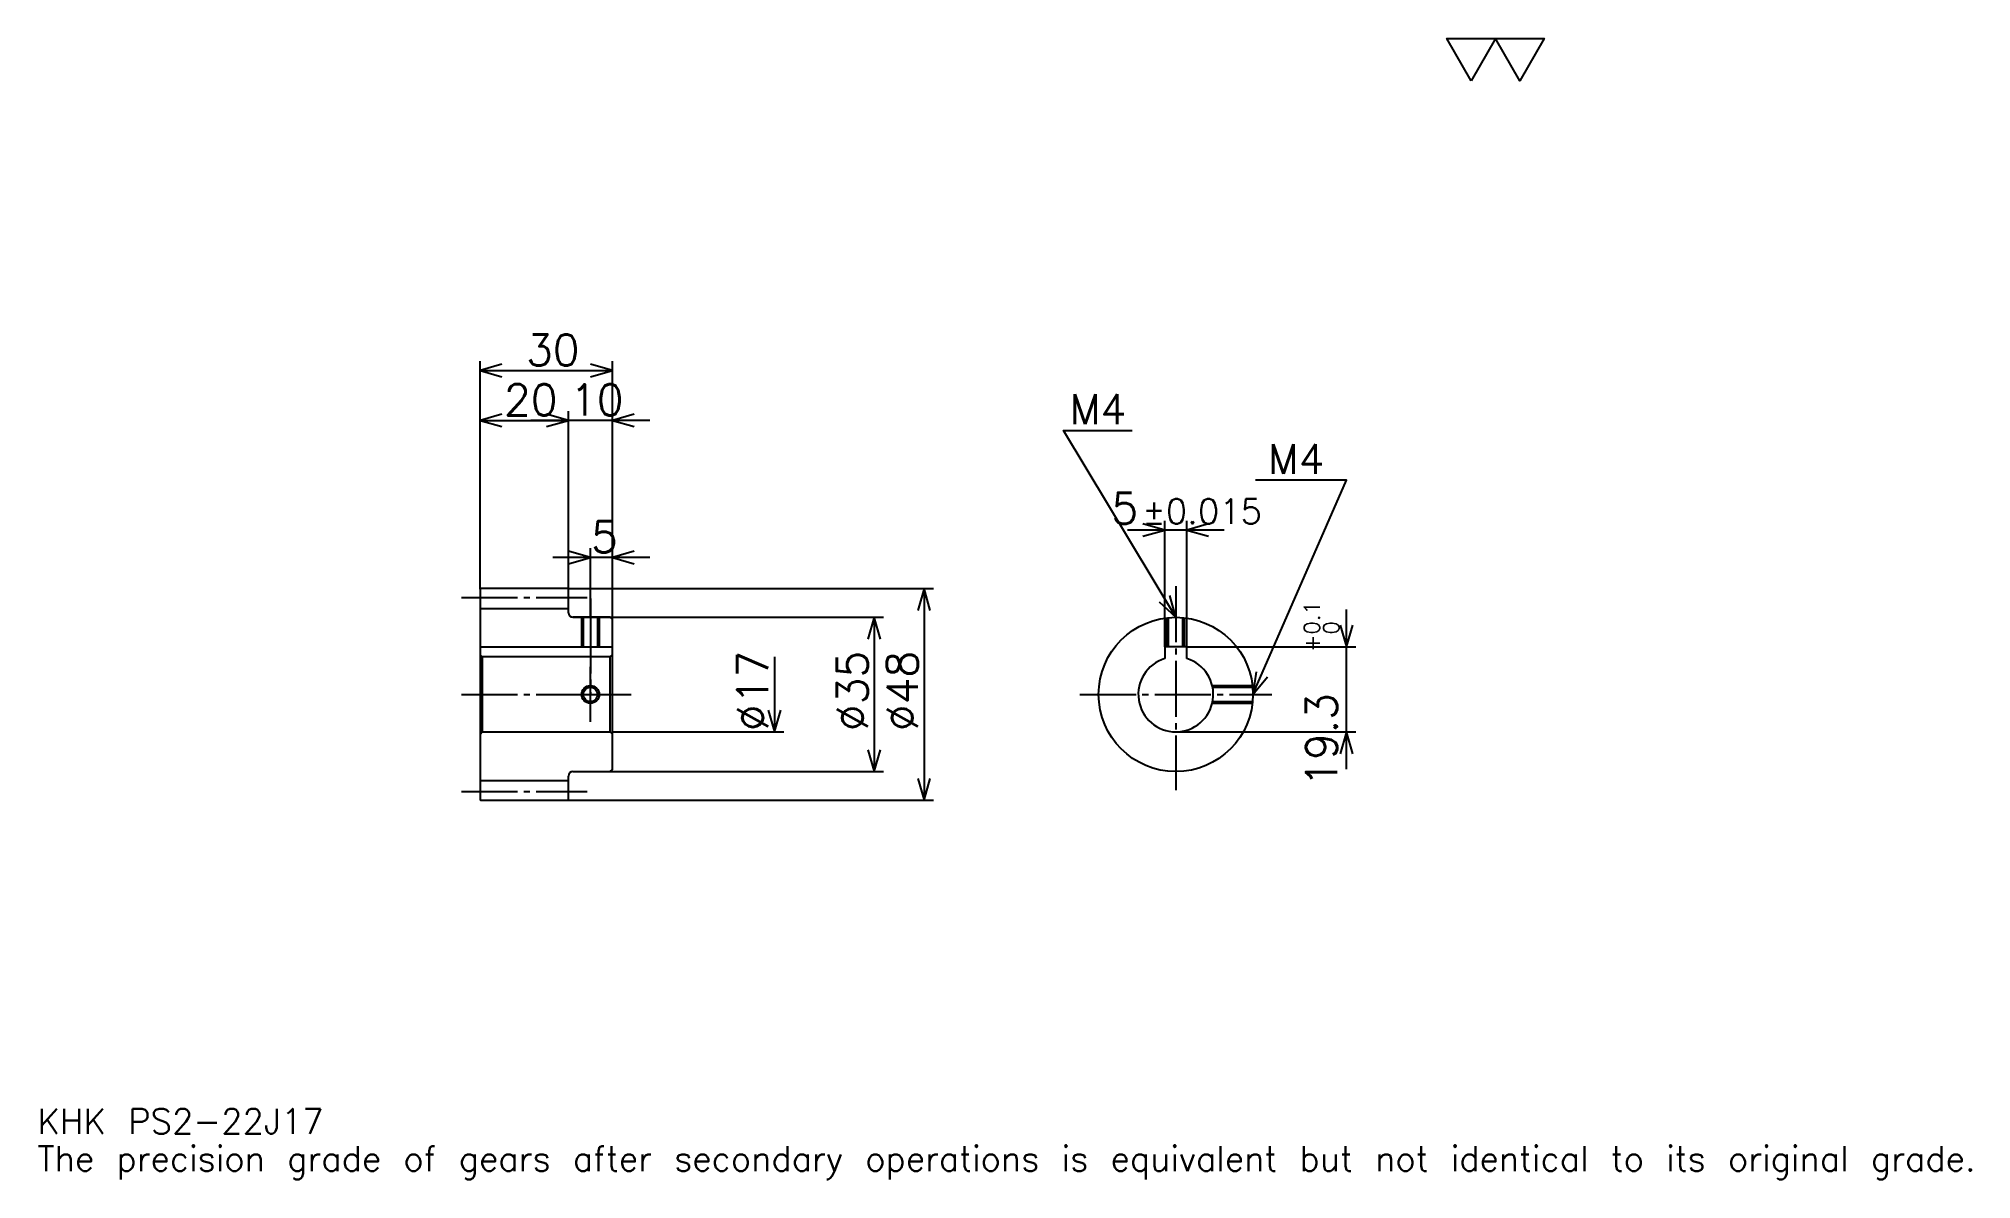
# Model space of a CAD drawing. Extents: x 14 to 453, y 5 to 264.
import ezdxf

# ---------------------------------------------------------------- set-up
doc = ezdxf.new("R2010")
doc.units = 0
doc.linetypes.add('DASHDOT', pattern=[16.95652, 12.717391, -1.413043, 1.413043, -1.413043])
doc.layers.get('0').update_dxf_attribs({"linetype": 'CONTINUOUS'})
doc.layers.add('DASHDOT', color=6, linetype='DASHDOT')
doc.styles.add('KANJI', font='TXT', dxfattribs={"bigfont": 'BIGFONT'})

msp = doc.modelspace()

# ---------------------------------------------------------------- linework, layer by layer
at = {"color": 5}
for p, q in [((114.456528, 139.163055), (114.456528, 190.739136)), ((114.456528, 188.619568), (144.456528, 188.619568)), ((144.456528, 139.163055), (144.456528, 190.739136)), ((114.456528, 177.315216), (134.456528, 177.315216)), ((152.934784, 177.315216), (125.978264, 177.315216)), ((134.456528, 139.163055), (134.456528, 179.434784)), ((269.67392, 125.963051), (269.67392, 154.565216)), ((274.67392, 125.963051), (274.67392, 154.565216)), ((283.152161, 152.445648), (261.195679, 152.445648)), ((152.934784, 146.228271), (130.978271, 146.228271)), ((139.456528, 139.163055), (139.456528, 148.347839)), ((114.456528, 139.063049), (114.456528, 139.163055)), ((134.356522, 139.163055), (144.456528, 139.163055)), ((134.456528, 139.063049), (134.456528, 139.163055)), ((139.456528, 132.663055), (139.456528, 139.163055)), ((139.456528, 132.663055), (139.456528, 139.163055)), ((144.456528, 139.163055), (217.228271, 139.163055)), ((144.456528, 132.163055), (144.456528, 139.163055)), ((215.108704, 139.163055), (215.108704, 91.163048)), ((135.456528, 132.663055), (144.456528, 132.663055)), ((144.456528, 132.663055), (205.92392, 132.663055)), ((203.804352, 132.663055), (203.804352, 97.663048)), ((310.869568, 98.184784), (310.869568, 134.441315)), ((181.195663, 123.663048), (181.195663, 106.663048)), ((274.67392, 125.963051), (312.989136, 125.963051)), ((144.456528, 106.663048), (183.315231, 106.663048)), ((272.17392, 106.663048), (312.989136, 106.663048)), ((135.456528, 97.663048), (144.456528, 97.663048)), ((144.456528, 97.663048), (205.92392, 97.663048)), ((134.356522, 91.163048), (144.456528, 91.163048)), ((144.456528, 91.163048), (217.228271, 91.163048))]:
    msp.add_line(p, q, dxfattribs=at)
at = {"color": 4}
for p, q in [((114.456528, 134.663055), (134.456528, 134.663055)), ((114.456528, 125.963051), (144.456528, 125.963051)), ((114.956528, 123.663048), (114.956528, 106.663048)), ((143.956528, 123.663048), (144.456528, 124.163048)), ((143.956528, 106.663048), (144.456528, 106.163048)), ((114.456528, 95.663048), (134.456528, 95.663048))]:
    msp.add_line(p, q, dxfattribs=at)
at = {"color": 7}
msp.add_lwpolyline([(339.130432, 254.347824), (333.619568, 263.899994), (355.663025, 263.899994), (350.152161, 254.347824), (344.641296, 263.899994), (339.130432, 254.347824)], dxfattribs=at)
at = {"color": 5}
for points in [[(119.402176, 190.032608), (114.456528, 188.619568), (119.402176, 187.206528)], [(139.51088, 187.206528), (144.456528, 188.619568), (139.51088, 190.032608)], [(119.402176, 178.728271), (114.456528, 177.315216), (119.402176, 175.902176)], [(129.51088, 175.902176), (134.456528, 177.315216), (129.51088, 178.728271)], [(129.51088, 175.902176), (134.456528, 177.315216), (129.51088, 178.728271)], [(149.402176, 178.728271), (144.456528, 177.315216), (149.402176, 175.902176)], [(272.17392, 132.663055), (246.739136, 175.054352), (262.282593, 175.054352)], [(289.67392, 115.163048), (310.869568, 163.75), (290.239136, 163.75)], [(264.728271, 151.032608), (269.67392, 152.445648), (264.728271, 153.858704)], [(279.619568, 153.858704), (274.67392, 152.445648), (279.619568, 151.032608)], [(134.51088, 144.815216), (139.456528, 146.228271), (134.51088, 147.641312)], [(149.402176, 147.641312), (144.456528, 146.228271), (149.402176, 144.815216)], [(216.521744, 134.217392), (215.108704, 139.163055), (213.695663, 134.217392)], [(268.417725, 136.17691), (272.17392, 132.663055), (270.841064, 137.63092)], [(205.217392, 127.717392), (203.804352, 132.663055), (202.391312, 127.717392)], [(309.456543, 130.908707), (310.869568, 125.963051), (312.282593, 130.908707)], [(290.356262, 120.261139), (289.67392, 115.163048), (292.946594, 119.131126)], [(179.782623, 111.608704), (181.195663, 106.663048), (182.608704, 111.608704)], [(312.282593, 101.7174), (310.869568, 106.663048), (309.456543, 101.7174)], [(202.391312, 102.608704), (203.804352, 97.663048), (205.217392, 102.608704)], [(213.695663, 96.108704), (215.108704, 91.163048), (216.521744, 96.108704)]]:
    msp.add_lwpolyline(points, dxfattribs=at)
at = {"color": 4}
for points in [[(134.456528, 133.663055), (134.456528, 139.063049), (134.356522, 139.163055), (114.556526, 139.163055), (114.456528, 139.063049), (114.456528, 106.163048)], [(135.456528, 97.663048), (143.956528, 97.663048), (144.456528, 98.163048), (144.456528, 132.163055), (143.956528, 132.663055), (135.456528, 132.663055)], [(137.456528, 132.663055), (137.456528, 125.963051)], [(137.836533, 132.663055), (137.836533, 125.963051)], [(141.076523, 132.663055), (141.076523, 125.963051)], [(141.456528, 132.663055), (141.456528, 125.963051)], [(270.17392, 125.963051), (270.17392, 132.548386)], [(270.553925, 125.963051), (270.553925, 132.587906)], [(273.793915, 125.963051), (273.793915, 132.587906)], [(274.17392, 125.963051), (274.17392, 132.548386)], [(114.456528, 106.163048), (114.956528, 106.663048), (143.956528, 106.663048), (143.956528, 123.663048), (114.956528, 123.663048), (114.456528, 124.163048)], [(274.67392, 123.287086), (274.67392, 125.963051), (269.67392, 125.963051), (269.67392, 123.287086)], [(280.435272, 117.163048), (289.559265, 117.163048)], [(280.518127, 116.783051), (289.598755, 116.783051)], [(280.435272, 113.163048), (289.559265, 113.163048)], [(280.518127, 113.543045), (289.598755, 113.543045)], [(114.456528, 106.163048), (114.456528, 91.263046), (114.556526, 91.163048), (134.356522, 91.163048), (134.456528, 91.263046), (134.456528, 96.663048)]]:
    msp.add_lwpolyline(points, dxfattribs=at)
for centre, radius in [((272.17392, 115.163048), 17.5), ((139.456528, 115.163048), 1.62)]:
    msp.add_circle(centre, radius, dxfattribs=at)
at = {"color": 7}
msp.add_circle((139.456528, 115.163048), 2, dxfattribs=at)
at = {"color": 4}
for centre, radius, start, end in [((135.456528, 133.663055), 1, 180, 270), ((272.17392, 115.163048), 8.5, 107.10463483, 72.89536517), ((135.456528, 96.663048), 1, 90, 180)]:
    msp.add_arc(centre, radius, start, end, dxfattribs=at)
at = {"layer": 'DASHDOT', "color": 7}
for p, q in [((110.2174, 137.163055), (138.695663, 137.163055)), ((272.17392, 139.728271), (272.17392, 93.42392)), ((139.456528, 132.663055), (139.456528, 115.163048)), ((110.2174, 115.163048), (148.695663, 115.163048)), ((250.434784, 115.163048), (293.913055, 115.163048)), ((110.2174, 93.163048), (138.695663, 93.163048))]:
    msp.add_line(p, q, dxfattribs=at)
for points in [[(139.456528, 136.902176), (139.456528, 121.723915)], [(139.456528, 108.92392), (139.456528, 121.402176)], [(133.217392, 115.163048), (145.695663, 115.163048)]]:
    msp.add_lwpolyline(points, dxfattribs=at)

# ---------------------------------------------------------------- texts
at = {"color": 7, "style": 'KANJI'}
for s, height, p in [('30', 7.065217, (124.864136, 189.75)), ('20', 7.065217, (119.864136, 178.445648)), ('10', 7.065217, (134.864136, 178.445648)), ('M4', 6.782609, (248.152176, 176.467392)), ('M4', 6.782609, (293.065216, 165.163055)), ('5', 7.065217, (257.589905, 153.858704)), ('%%p0.015', 5.652174, (264.583618, 153.858704)), ('5', 7.065217, (139.660339, 147.358704)), ('KHK PS2-22J17', 5.652174, (14.130435, 15.543478)), ('The precision grade of gears after secondary operations is equivalent but not identical to its original grade.', 5.652174, (14.130435, 7.065217))]:
    msp.add_text(s, height=height, dxfattribs=at).set_placement(p)
for s, height, p in [('0.1', 3.532609, (304.793488, 128.775162)), ('+', 3.532609, (304.793488, 124.818642)), ('0', 3.532609, (309.17392, 128.775162)), ('%%c17', 7.065217, (179.782623, 106.86142)), ('%%c35', 7.065217, (202.391312, 106.86142)), ('%%c48', 7.065217, (213.695663, 106.86142)), ('19.3', 7.065217, (308.75, 94.237579))]:
    msp.add_text(s, height=height, rotation=90, dxfattribs=at).set_placement(p)

doc.saveas('drawing.dxf')
